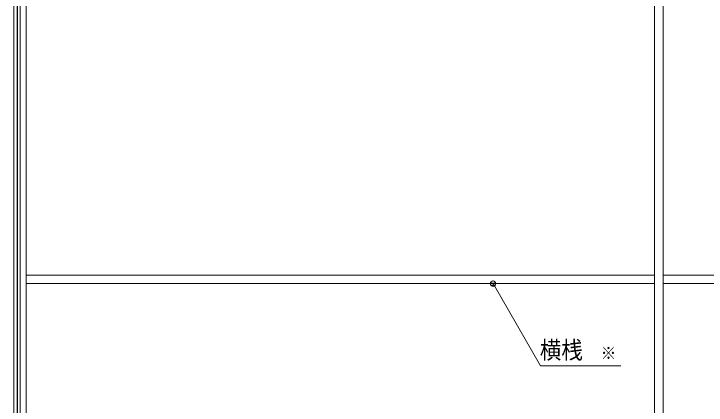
# Model space of a CAD drawing. Units: millimetres, scale not verified. Extents: x -6062 to 6062, y -3045 to 3045.
# Drawn here: x -4494 to -3207, y -552 to 176 of the extents above; entities that cross this region are included whole.
import ezdxf
from ezdxf.enums import TextEntityAlignment as Align

# ---------------------------------------------------------------- set-up
doc = ezdxf.new("R2010")
doc.units = ezdxf.units.MM
doc.header["$LTSCALE"] = 20
doc.layers.add('0-0_3一般', color=7, linetype='Continuous', lineweight=9)
doc.layers.add('0-4_2寸法-3', color=7, linetype='Continuous', lineweight=9)
doc.styles.add('ＭＳ ゴシック', font='')
doc.styles.get('ＭＳ ゴシック').set_extended_font_data('MS Gothic')

# ---------------------------------------------------------------- blocks, each defined once
blk = doc.blocks.new('グループ-30')
at = {"layer": '0-0_3一般'}
blk.add_line((-54000, 10000), (-54000, -37000), dxfattribs=at)
blk = doc.blocks.new('グループ-31')
at = {"layer": '0-0_3一般'}
for p, q in [((-30320, 9840), (-30320, -37000)), ((-30000, 9840), (-30000, -37000)), ((-54000, 9100), (-54000, -36740)), ((-53680, 9100), (-53680, -36740)), ((-30320, -36740), (-30320, 9100)), ((-53680, -6200), (-30320, -6200)), ((-30000, -6200), (-6640, -6200)), ((-53680, -6520), (-30320, -6520)), ((-30000, -6520), (-6640, -6520))]:
    blk.add_line(p, q, dxfattribs=at)
blk.add_lwpolyline([(-30000, -36740), (-30000, 9100), (-54000, 9100)], dxfattribs=at)
blk = doc.blocks.new('グループ-32')
at = {"layer": '0-0_3一般'}
for name in ['グループ-30', 'グループ-31']:
    blk.add_blockref(name, (0, 0), dxfattribs=at)
blk = doc.blocks.new('グループ-45')
at = {"layer": '0-0_3一般'}
for p, q in [((-54140, 10000), (-54140, -37000)), ((-54020, 10000), (-54020, -37000)), ((-53900, -37000), (-53900, 10000))]:
    blk.add_line(p, q, dxfattribs=at)

msp = doc.modelspace()

# ---------------------------------------------------------------- linework, layer by layer
at = {"layer": '0-4_2寸法-3'}
for p, q in [((-3603.33, -321.01), (-3603.67, -321.01)), ((-3603.33, -321.01), (-3603.67, -321.01)), ((-3598.61, -325.01), (-3608.39, -325.01)), ((-3599.5, -329.01), (-3607.5, -329.01))]:
    msp.add_line(p, q, dxfattribs=at)
msp.add_lwpolyline([(-3366.16, -478.84), (-3515.26, -478.84), (-3603.5, -326)], dxfattribs=at)
msp.add_circle((-3603.5, -326), 5.01, dxfattribs=at)
msp.add_circle((-3603.5, -326), 5.01, dxfattribs=at)

# ---------------------------------------------------------------- block references
at = {"layer": '0-0_3一般', "xscale": 0.05, "yscale": 0.05}
for name in ['グループ-32', 'グループ-45']:
    msp.add_blockref(name, (-1787.5, 0), dxfattribs=at)

# ---------------------------------------------------------------- texts
at = {"layer": '0-4_2寸法-3', "style": 'ＭＳ ゴシック', "width": 0.9}
for s, height, p in [('横桟', 32.55, (-3516.61, -475.66)), ('※', 23.31, (-3403.26, -473.88))]:
    msp.add_text(s, height=height, dxfattribs=at).set_placement(p, align=Align.BOTTOM_LEFT)

doc.saveas('drawing.dxf')
